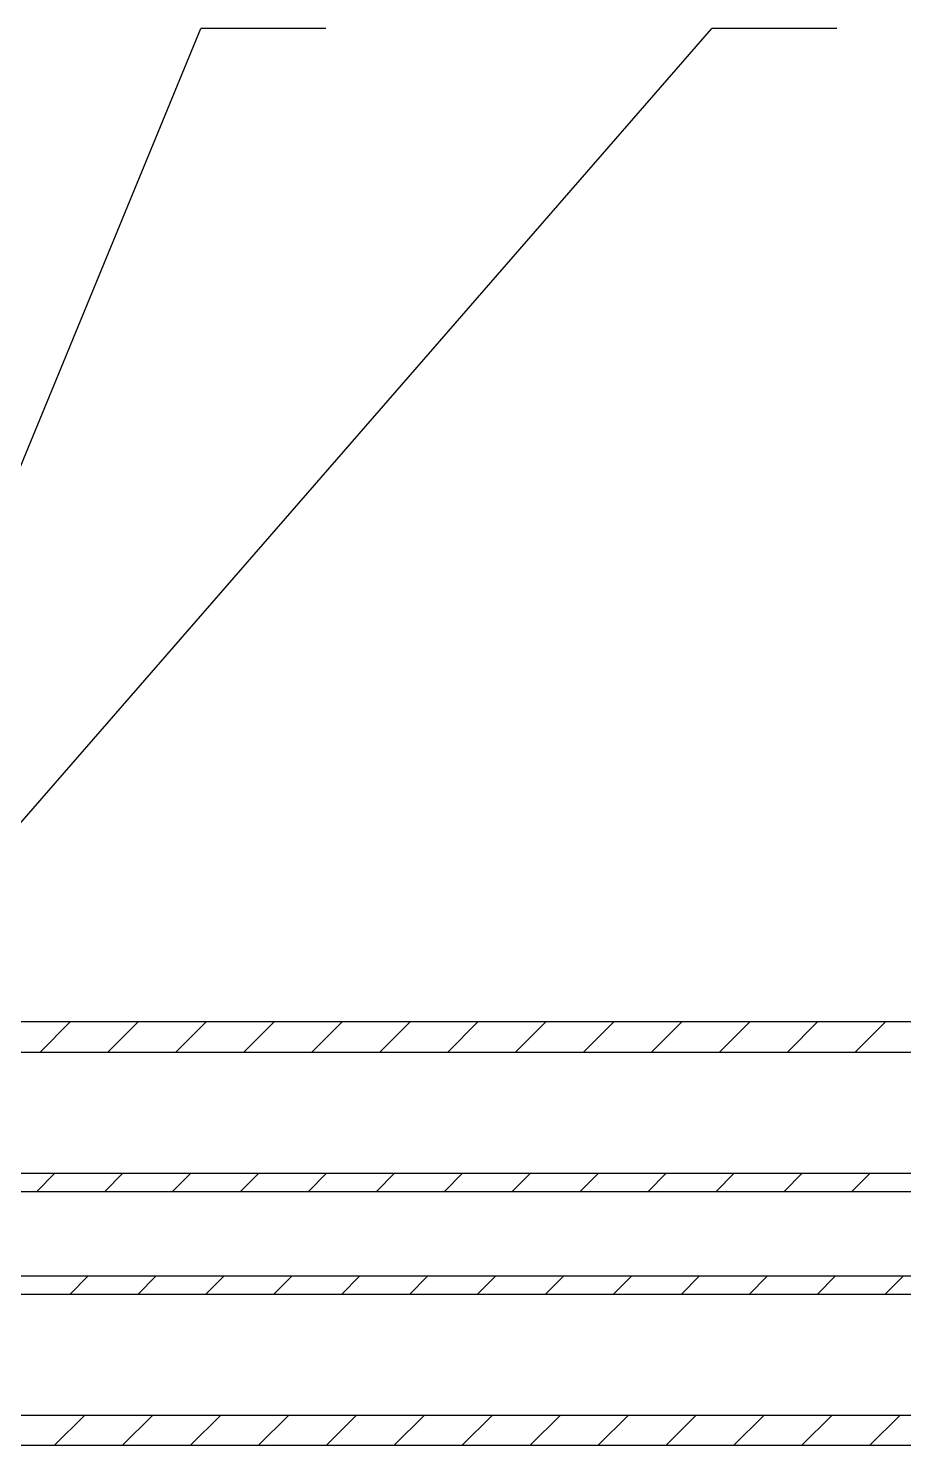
# Model space of a CAD drawing. Header units: millimetres. Extents: x -15 to 1174, y 15 to 856.
# Drawn here: x 361.1 to 419, y 392.2 to 485.9 of the extents above; entities that cross this region are included whole.
import ezdxf

# ---------------------------------------------------------------- set-up
doc = ezdxf.new("R2010")
doc.units = ezdxf.units.MM
doc.layers.get('0').update_dxf_attribs({"lineweight": 25})
doc.dimstyles.new('SLDDIMSTYLE0', dxfattribs={"dimtxt": 0.18, "dimasz": 3.302, "dimexe": 0, "dimexo": 0.0625, "dimgap": 0, "dimtad": 0, "dimtih": 1, "dimtoh": 1, "dimdec": 0, "dimrnd": 1e-09, "dimzin": 0, "dimdsep": 46, "dimtxsty": 'Standard', "dimsah": 1, "dimcen": 0.09, "dimadec": 0, "dimazin": 0, "dimtfac": 3.302, "dimtdec": 0, "dimtofl": 0, "dimtmove": 0, "dimatfit": 3, "dimfxl": 1, "dimfrac": 2, "dimtolj": 1, "dimtzin": 0, "dimarcsym": 0})

# ---------------------------------------------------------------- blocks, each defined once
blk = doc.blocks.new('SW_HATCH_1')
at = {"color": 0, "linetype": 'Continuous', "lineweight": 18}
for p, q in [((206.625, 36), (208.625, 38)), ((211.115, 36), (213.115, 38)), ((215.605, 36), (217.605, 38)), ((220.095, 36), (222.095, 38)), ((224.585, 36), (226.585, 38)), ((229.076, 36), (231.076, 38)), ((233.566, 36), (235.566, 38)), ((238.056, 36), (240.056, 38)), ((242.546, 36), (244.546, 38)), ((247.036, 36), (249.036, 38)), ((251.526, 36), (253.526, 38)), ((256.016, 36), (258.016, 38)), ((260.506, 36), (262.506, 38)), ((206.405, 26.8), (207.605, 28)), ((210.895, 26.8), (212.095, 28)), ((215.385, 26.8), (216.585, 28)), ((219.876, 26.8), (221.076, 28)), ((224.366, 26.8), (225.566, 28)), ((228.856, 26.8), (230.056, 28)), ((233.346, 26.8), (234.546, 28)), ((237.836, 26.8), (239.036, 28)), ((242.326, 26.8), (243.526, 28)), ((246.816, 26.8), (248.016, 28)), ((251.306, 26.8), (252.506, 28)), ((255.797, 26.8), (256.997, 28)), ((260.287, 26.8), (261.487, 28)), ((208.585, 20), (209.785, 21.2)), ((213.076, 20), (214.276, 21.2)), ((217.566, 20), (218.766, 21.2)), ((222.056, 20), (223.256, 21.2)), ((226.546, 20), (227.746, 21.2)), ((231.036, 20), (232.236, 21.2)), ((235.526, 20), (236.726, 21.2)), ((240.016, 20), (241.216, 21.2)), ((244.506, 20), (245.706, 21.2)), ((248.997, 20), (250.197, 21.2)), ((253.487, 20), (254.687, 21.2)), ((257.977, 20), (259.177, 21.2)), ((262.467, 20), (263.667, 21.2)), ((207.566, 10), (209.566, 12)), ((212.056, 10), (214.056, 12)), ((216.546, 10), (218.546, 12)), ((221.036, 10), (223.036, 12)), ((225.526, 10), (227.526, 12)), ((230.016, 10), (232.016, 12)), ((234.506, 10), (236.506, 12)), ((238.997, 10), (240.997, 12)), ((243.487, 10), (245.487, 12)), ((247.977, 10), (249.977, 12)), ((252.467, 10), (254.467, 12)), ((256.957, 10), (258.957, 12)), ((261.447, 10), (263.447, 12))]:
    blk.add_line(p, q, dxfattribs=at)

msp = doc.modelspace()

# ---------------------------------------------------------------- linework, layer by layer
at = {"lineweight": 25}
for p, q in [((380.8116, 485.9114), (372.5515, 485.9114)), ((414.5744, 485.9114), (406.3144, 485.9114))]:
    msp.add_line(p, q, dxfattribs=at)
at = {"color": 7, "linetype": 'Continuous', "lineweight": 25}
for p, q in [((453.1924, 420.2468), (357.3924, 420.2468)), ((357.3924, 418.2468), (449.9924, 418.2468)), ((341.7924, 410.2468), (449.9924, 410.2468)), ((342.7924, 409.0468), (449.9924, 409.0468)), ((449.9924, 403.4468), (342.7924, 403.4468)), ((449.9924, 402.2468), (341.7924, 402.2468)), ((449.9924, 394.2468), (357.3924, 394.2468)), ((455.1924, 392.2468), (357.3924, 392.2468))]:
    msp.add_line(p, q, dxfattribs=at)

# ---------------------------------------------------------------- block references
at = {"color": 7, "linetype": 'Continuous', "lineweight": 18}
msp.add_blockref('SW_HATCH_1', (155.2937, 382.2468), dxfattribs=at)

# ---------------------------------------------------------------- leaders
at = {"color": 7, "lineweight": 25}
for points in [[(341.779, 411.2468), (372.5515, 485.9114)], [(350.3924, 421.6468), (406.3144, 485.9114)]]:
    msp.add_leader(points, dimstyle='SLDDIMSTYLE0', dxfattribs=at)

doc.saveas('drawing.dxf')
